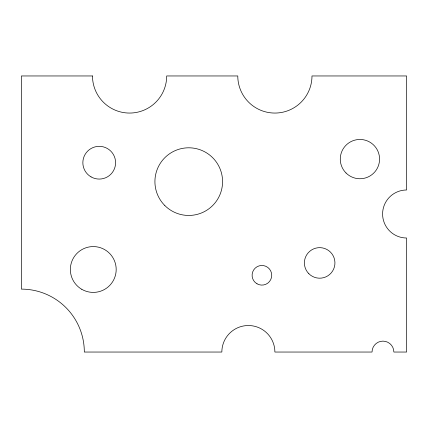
<?xml version="1.0" encoding="UTF-8"?>
<svg xmlns="http://www.w3.org/2000/svg" width="428" height="428" viewBox="0 0 428 428"><rect width="100%" height="100%" fill="white"/><g stroke="black" fill="none" stroke-linecap="round" stroke-linejoin="round"><path stroke-width="0.64" d="M92.491 75.959L21.4 75.959L21.4 289.119A62.921 62.921 0 0 1 84.321 352.041L221.848 352.041A26.52 26.52 0 0 1 248.368 325.521A26.52 26.52 0 0 1 274.883 352.041L372.034 352.041A10.914 10.914 0 0 1 382.948 341.127A10.914 10.914 0 0 1 393.862 352.041L406.6 352.041L406.6 238.005A24.005 24.005 0 0 1 382.595 214A24.005 24.005 0 0 1 406.6 189.995L406.6 75.959L311.985 75.959A37.102 37.102 0 0 1 274.883 113.062A37.102 37.102 0 0 1 237.781 75.959L166.69 75.959A37.102 37.102 0 0 1 129.593 113.062A37.102 37.102 0 0 1 92.491 75.959M81.812 289.333A22.914 22.914 0 0 0 116.186 269.49A22.914 22.914 0 0 0 81.812 249.647A22.914 22.914 0 0 0 81.812 289.333M164.828 205.547A33.828 33.828 0 0 0 221.42 190.38A33.828 33.828 0 0 0 179.99 148.949A33.828 33.828 0 0 0 164.828 205.547M308.861 273.727A15.28 15.28 0 0 0 334.418 266.879A15.28 15.28 0 0 0 315.709 248.165A15.28 15.28 0 0 0 308.861 273.727M346.033 172.992A19.64 19.64 0 0 0 378.898 164.186A19.64 19.64 0 0 0 354.839 140.127A19.64 19.64 0 0 0 346.033 172.992M257.003 283.791A9.823 9.823 0 0 0 271.732 275.284A9.823 9.823 0 0 0 257.003 266.783A9.823 9.823 0 0 0 257.003 283.791M91.041 176.882A16.366 16.366 0 0 0 115.592 162.71A16.366 16.366 0 0 0 91.041 148.532A16.366 16.366 0 0 0 91.041 176.882"/></g></svg>
